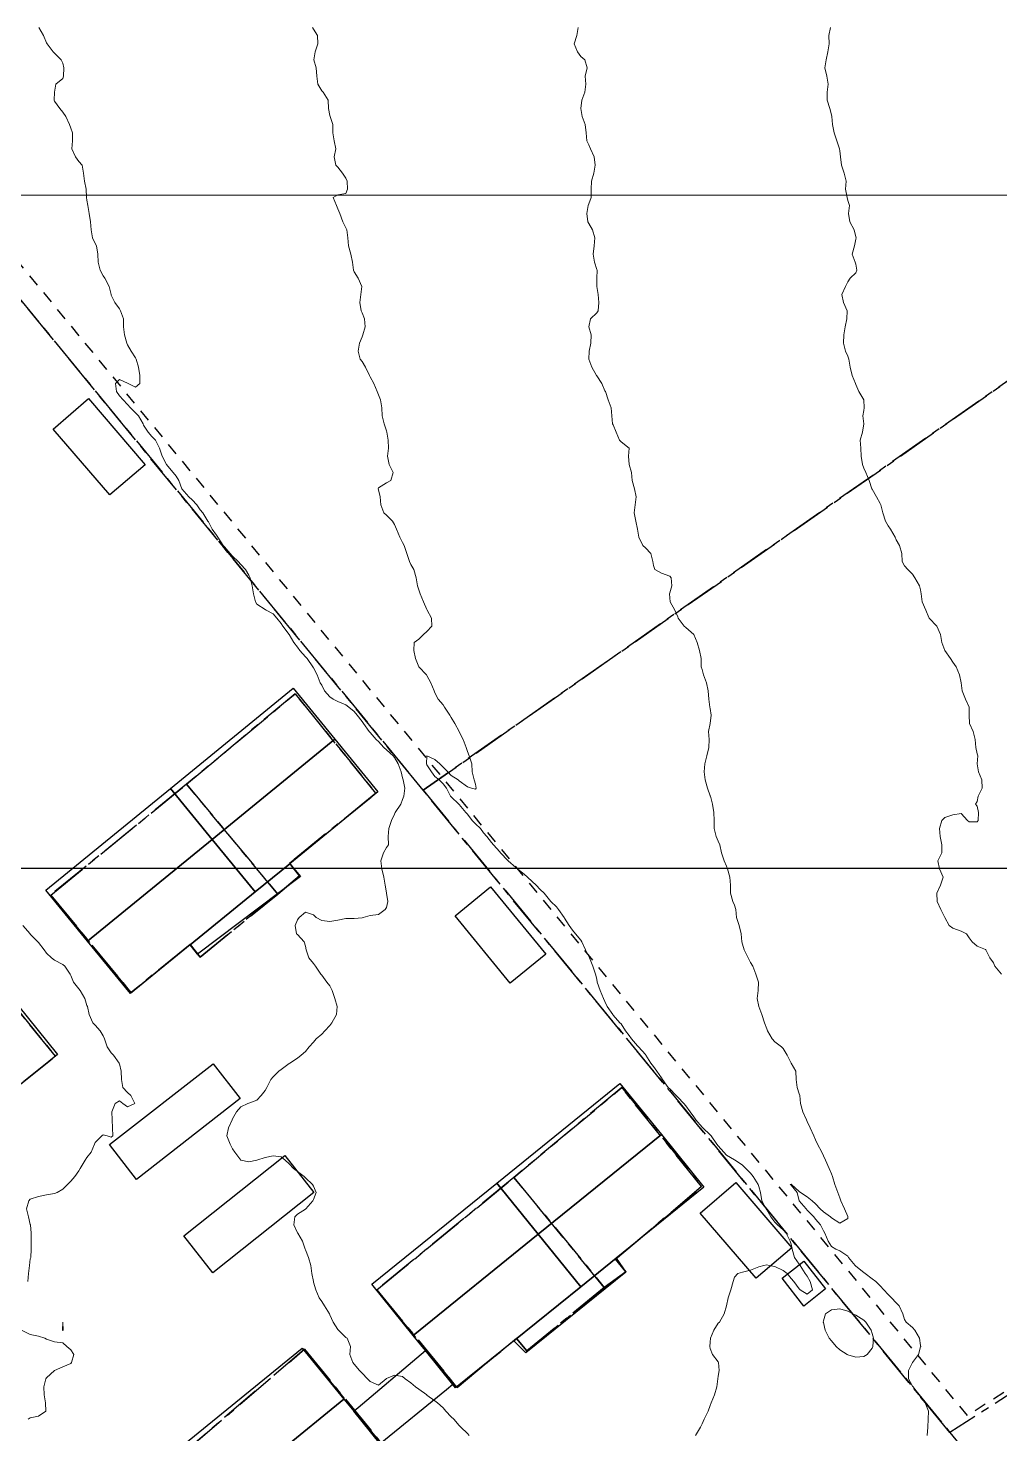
# Model space of a CAD drawing. Header units: centimetres. Extents: x 0 to 642158, y -847 to 649707.
# Drawn here: x 616895.1 to 616955.1, y 620710.8 to 620797.7 of the extents above; entities that cross this region are included whole.
import ezdxf

# ---------------------------------------------------------------- set-up
doc = ezdxf.new("R2010")
doc.units = ezdxf.units.CM
doc.header["$MEASUREMENT"] = 0
doc.linetypes.add('CENTERX2', pattern=[4, 2.5, -0.5, 0.5, -0.5])
doc.linetypes.add('JIS_02_0.7', pattern=[1.35, 0.75, -0.6])
for name, color, linetype, lineweight in [('MEV_grille', 254, 'Continuous', 9), ('WAL_parcellaire agricole', 7, 'JIS_02_0.7', 25), ('WAL_topographie 0.5', 253, 'Continuous', 20)]:
    doc.layers.add(name, color=color, linetype=linetype, lineweight=lineweight)
doc.layers.add('SPW_batiments', color=7, linetype='Continuous')
doc.layers.add('SPW_parcellaire cadastral', color=7, linetype='CENTERX2', lineweight=25, true_color=0xff0542)
picture_1 = doc.add_image_def('image2.png', size_in_pixel=(6614, 11023))

# ---------------------------------------------------------------- blocks, each defined once
blk = doc.blocks.new('*U114')
at = {"layer": 'MEV_grille', "transparency": 33554687}
blk.add_lwpolyline([(-1338.461, 0), (1338.461, 0)], dxfattribs=at)
blk = doc.blocks.new('*U115')
at = {"layer": 'MEV_grille', "color": 0, "linetype": 'ByBlock', "lineweight": -2, "transparency": 16777216}
blk.add_blockref('*U114', (0, -1600), dxfattribs=at)

msp = doc.modelspace()

# ---------------------------------------------------------------- linework, layer by layer
at = {"layer": 'SPW_batiments'}
for points in [[(616902.336, 620770.733), (616900.169, 620768.865), (616896.653, 620772.932), (616898.836, 620774.832), (616902.336, 620770.733)], [(616914.067, 620753.762), (616906.486, 620747.577), (616903.906, 620750.732), (616911.488, 620756.917), (616914.067, 620753.762)], [(616916.721, 620750.517), (616911.278, 620746.076), (616909.14, 620744.333), (616906.486, 620747.577), (616914.067, 620753.762), (616916.721, 620750.517)], [(616906.486, 620747.577), (616898.785, 620741.294), (616896.206, 620744.449), (616903.906, 620750.732), (616906.486, 620747.577)], [(616909.14, 620744.333), (616905.128, 620741.059), (616901.44, 620738.05), (616898.785, 620741.294), (616906.486, 620747.577), (616909.14, 620744.333)], [(616911.939, 620745.284), (616905.573, 620740.483), (616905.128, 620741.059), (616909.14, 620744.333), (616911.278, 620746.076), (616911.939, 620745.284)], [(616927.089, 620740.486), (616924.89, 620738.686), (616921.489, 620742.852), (616923.689, 620744.652), (616927.089, 620740.486)], [(616896.923, 620734.282), (616891.539, 620729.936), (616889.191, 620728.04), (616886.718, 620731.102), (616894.45, 620737.345), (616896.923, 620734.282)], [(616908.208, 620731.567), (616901.808, 620726.566), (616900.141, 620728.716), (616906.54, 620733.716), (616908.208, 620731.567)], [(616934.235, 620729.334), (616926.629, 620723.174), (616924.064, 620726.339), (616931.673, 620732.503), (616934.235, 620729.334)], [(616936.858, 620726.087), (616931.441, 620721.704), (616929.253, 620719.935), (616926.629, 620723.174), (616934.235, 620729.334), (616936.858, 620726.087)], [(616912.774, 620725.767), (616906.525, 620720.801), (616904.725, 620723.083), (616910.974, 620728.051), (616912.774, 620725.767)], [(616926.629, 620723.174), (616918.907, 620716.918), (616916.342, 620720.085), (616924.064, 620726.339), (616926.629, 620723.174)], [(616942.291, 620722.338), (616940.092, 620720.454), (616936.641, 620724.487), (616938.841, 620726.37), (616942.291, 620722.338)], [(616929.253, 620719.935), (616925.128, 620716.6), (616921.526, 620713.685), (616921.354, 620713.897), (616919.661, 620715.987), (616918.907, 620716.918), (616926.629, 620723.174), (616929.253, 620719.935)], [(616932.042, 620720.836), (616925.859, 620715.853), (616925.128, 620716.6), (616929.253, 620719.935), (616931.441, 620721.704), (616932.042, 620720.836)], [(616944.375, 620719.805), (616943.042, 620718.738), (616941.692, 620720.455), (616943.042, 620721.521), (616944.375, 620719.805)], [(616914.621, 620712.979), (616906.744, 620706.566), (616904.168, 620709.723), (616912.042, 620716.134), (616914.621, 620712.979)], [(616921.354, 620713.897), (616920.957, 620713.572), (616916.87, 620710.226), (616915.228, 620712.236), (616919.661, 620715.987), (616921.354, 620713.897)], [(616915.228, 620712.236), (616916.87, 620710.226), (616917.176, 620709.852), (616911.711, 620705.385), (616909.307, 620703.422), (616906.744, 620706.566), (616914.621, 620712.979), (616915.228, 620712.236)]]:
    msp.add_lwpolyline(points, dxfattribs=at)
at = {"layer": 'SPW_parcellaire cadastral'}
for points in [[(617042.312, 620836.61), (616919.509, 620750.616), (616863.751, 620818.593)], [(616952.061, 620710.931), (616919.509, 620750.616), (617042.312, 620836.61), (617069.693, 620775.462), (617061.604, 620771.471), (617016.754, 620749.136), (616963.701, 620718.387), (616952.061, 620710.931)], [(616863.751, 620818.593), (616919.509, 620750.616), (616952.061, 620710.931), (616954.268, 620708.24), (616914.726, 620681.173), (616901.612, 620697.132), (616905.361, 620700.208), (616905.996, 620699.435), (616910.804, 620703.305), (616912.326, 620704.582), (616911.691, 620705.355), (616917.199, 620709.939), (616912.182, 620716.073), (616905.158, 620710.055), (616896.655, 620703.154), (616881.566, 620721.883)], [(616904.904, 620750.989), (616896.513, 620744.14), (616901.47, 620738.118), (616905.115, 620741.082), (616905.746, 620740.306), (616910.534, 620744.201), (616911.883, 620745.326), (616911.252, 620746.102), (616916.602, 620750.426), (616911.611, 620756.58), (616904.904, 620750.989)], [(616904.904, 620750.989), (616911.611, 620756.58), (616916.602, 620750.426), (616911.252, 620746.102), (616911.883, 620745.326), (616910.534, 620744.201), (616904.904, 620750.989)], [(616904.904, 620750.989), (616910.534, 620744.201), (616905.746, 620740.306), (616905.115, 620741.082), (616901.47, 620738.118), (616896.513, 620744.14), (616904.904, 620750.989)], [(616890.522, 620727.88), (616884.892, 620734.668), (616891.822, 620740.289), (616896.799, 620734.181), (616891.539, 620729.934), (616892.094, 620729.159), (616890.522, 620727.88)], [(616891.539, 620729.934), (616896.799, 620734.181), (616891.822, 620740.289)], [(616925.125, 620726.689), (616916.663, 620719.739), (616921.613, 620713.712), (616925.288, 620716.745), (616925.919, 620715.969), (616930.71, 620719.889), (616932.035, 620720.864), (616931.404, 620721.64), (616936.721, 620726.12), (616931.784, 620732.243), (616925.125, 620726.689)], [(616925.125, 620726.689), (616931.784, 620732.243), (616936.721, 620726.12), (616931.404, 620721.64), (616932.035, 620720.864), (616930.71, 620719.889), (616925.125, 620726.689)], [(616925.125, 620726.689), (616930.71, 620719.889), (616925.919, 620715.969), (616925.288, 620716.745), (616921.613, 620713.712), (616916.663, 620719.739), (616925.125, 620726.689)], [(616905.158, 620710.055), (616912.182, 620716.073), (616917.199, 620709.939), (616911.691, 620705.355), (616912.326, 620704.582), (616910.804, 620703.305), (616905.158, 620710.055)]]:
    msp.add_lwpolyline(points, dxfattribs=at)
at = {"layer": 'WAL_parcellaire agricole'}
msp.add_lwpolyline([(617054.586, 620821.986), (617070.287, 620792.592), (617077.05, 620779.985), (617025.22, 620755.479), (616985.057, 620732.141), (616953.143, 620711.971), (616858.38, 620827.209)], dxfattribs=at)
at = {"layer": 'WAL_topographie 0.5'}
for points in [[(616895.779, 620797.75), (616896.056, 620797.25), (616896.25, 620796.813), (616896.288, 620796.75), (616896.655, 620796.25), (616896.75, 620796.155), (616897.155, 620795.75), (616897.25, 620795.55), (616897.329, 620795.25), (616897.292, 620794.75), (616897.25, 620794.607), (616896.833, 620794.25), (616896.75, 620793.75), (616896.75, 620793.749), (616896.728, 620793.25), (616896.75, 620793.208), (616897.073, 620792.75), (616897.25, 620792.519), (616897.434, 620792.25), (616897.664, 620791.75), (616897.75, 620791.523), (616897.847, 620791.25), (616897.864, 620790.75), (616897.807, 620790.25), (616898.033, 620789.75), (616898.25, 620789.479), (616898.446, 620789.25), (616898.528, 620788.75), (616898.607, 620788.25), (616898.697, 620787.75), (616898.729, 620787.25), (616898.75, 620787.083), (616898.794, 620786.75), (616898.884, 620786.25), (616898.975, 620785.75), (616899.006, 620785.25), (616899.088, 620784.75), (616899.25, 620784.406), (616899.336, 620784.25), (616899.421, 620783.75), (616899.45, 620783.25), (616899.555, 620782.75), (616899.75, 620782.402), (616899.845, 620782.25), (616900.112, 620781.75), (616900.239, 620781.25), (616900.25, 620781.217), (616900.462, 620780.75), (616900.75, 620780.37), (616900.831, 620780.25), (616901.007, 620779.75), (616901.013, 620779.25), (616901.072, 620778.75), (616901.203, 620778.25), (616901.25, 620778.145), (616901.484, 620777.75), (616901.75, 620777.345), (616901.794, 620777.25), (616901.928, 620776.75), (616902.015, 620776.25), (616902.012, 620775.75), (616901.75, 620775.53), (616901.292, 620775.75), (616901.25, 620775.763), (616900.75, 620776.004), (616900.504, 620775.75), (616900.582, 620775.25), (616900.75, 620774.996), (616900.983, 620774.75), (616901.25, 620774.445), (616901.449, 620774.25), (616901.75, 620773.93), (616901.929, 620773.75), (616902.215, 620773.25), (616902.25, 620773.184), (616902.527, 620772.75), (616902.75, 620772.478), (616902.993, 620772.25), (616903.237, 620771.75), (616903.25, 620771.7), (616903.403, 620771.25), (616903.664, 620770.75), (616903.75, 620770.644), (616904.073, 620770.25), (616904.25, 620770.022), (616904.415, 620769.75), (616904.615, 620769.25), (616904.75, 620769.075), (616905.041, 620768.75), (616905.25, 620768.568), (616905.541, 620768.25), (616905.75, 620767.954), (616905.901, 620767.75), (616906.218, 620767.25), (616906.25, 620767.201), (616906.484, 620766.75), (616906.75, 620766.369), (616906.828, 620766.25), (616907.162, 620765.75), (616907.25, 620765.65), (616907.589, 620765.25), (616907.75, 620765.081), (616908.081, 620764.75), (616908.25, 620764.56), (616908.533, 620764.25), (616908.75, 620763.912), (616908.827, 620763.75), (616908.945, 620763.25), (616909.033, 620762.75), (616909.171, 620762.25), (616909.25, 620762.121), (616909.75, 620761.785), (616909.828, 620761.75), (616910.25, 620761.509), (616910.477, 620761.25), (616910.75, 620760.913), (616910.847, 620760.75), (616911.239, 620760.25), (616911.25, 620760.234), (616911.523, 620759.75), (616911.75, 620759.466), (616911.898, 620759.25), (616912.25, 620758.869), (616912.354, 620758.75), (616912.712, 620758.25), (616912.75, 620758.183), (616912.97, 620757.75), (616913.164, 620757.25), (616913.25, 620757.102), (616913.432, 620756.75), (616913.75, 620756.39), (616913.969, 620756.25), (616914.25, 620756.105), (616914.75, 620755.902), (616914.92, 620755.75), (616915.25, 620755.487), (616915.447, 620755.25), (616915.75, 620754.862), (616915.826, 620754.75), (616916.175, 620754.25), (616916.25, 620754.178), (616916.614, 620753.75), (616916.75, 620753.626), (616917.088, 620753.25), (616917.25, 620753.103), (616917.656, 620752.75), (616917.75, 620752.631), (616917.966, 620752.25), (616918.155, 620751.75), (616918.25, 620751.386), (616918.288, 620751.25), (616918.381, 620750.75), (616918.333, 620750.25), (616918.25, 620750.036), (616918.134, 620749.75), (616917.795, 620749.25), (616917.75, 620749.139), (616917.556, 620748.75), (616917.404, 620748.25), (616917.364, 620747.75), (616917.375, 620747.25), (616917.25, 620747.083), (616917.078, 620746.75), (616916.901, 620746.25), (616916.973, 620745.75), (616917.098, 620745.25), (616917.181, 620744.75), (616917.25, 620744.283), (616917.256, 620744.25), (616917.329, 620743.75), (616917.25, 620743.365), (616917.175, 620743.25), (616916.75, 620742.946), (616916.25, 620742.885), (616915.813, 620742.75), (616915.75, 620742.736), (616915.25, 620742.684), (616914.75, 620742.691), (616914.25, 620742.591), (616913.75, 620742.504), (616913.25, 620742.573), (616912.917, 620742.75), (616912.75, 620742.917), (616912.25, 620743.073), (616911.865, 620742.75), (616911.75, 620742.607), (616911.611, 620742.25), (616911.694, 620741.75), (616911.75, 620741.705), (616912.168, 620741.25), (616912.25, 620740.987), (616912.294, 620740.75), (616912.465, 620740.25), (616912.75, 620739.911), (616912.864, 620739.75), (616913.2, 620739.25), (616913.25, 620739.183), (616913.575, 620738.75), (616913.75, 620738.531), (616913.898, 620738.25), (616914.064, 620737.75), (616914.198, 620737.25), (616914.161, 620736.75), (616913.886, 620736.25), (616913.75, 620736.086), (616913.447, 620735.75), (616913.25, 620735.545), (616912.919, 620735.25), (616912.75, 620735.052), (616912.481, 620734.75), (616912.25, 620734.472), (616911.991, 620734.25), (616911.75, 620734.067), (616911.289, 620733.75), (616911.25, 620733.723), (616910.75, 620733.358), (616910.593, 620733.25), (616910.25, 620732.912), (616910.117, 620732.75), (616909.871, 620732.25), (616909.75, 620732.07), (616909.515, 620731.75), (616909.25, 620731.453), (616908.75, 620731.271), (616908.679, 620731.25), (616908.25, 620731.043), (616907.996, 620730.75), (616907.75, 620730.316), (616907.715, 620730.25), (616907.494, 620729.75), (616907.39, 620729.25), (616907.604, 620728.75), (616907.75, 620728.458), (616907.882, 620728.25), (616908.25, 620727.75), (616908.25, 620727.75), (616908.75, 620727.655), (616909.25, 620727.75), (616909.25, 620727.75), (616909.75, 620727.924), (616910.25, 620728.014), (616910.75, 620727.96), (616911, 620727.75), (616911.25, 620727.522), (616911.516, 620727.25), (616911.75, 620727.057), (616912.167, 620726.75), (616912.25, 620726.655), (616912.679, 620726.25), (616912.75, 620726.15), (616912.919, 620725.75), (616912.75, 620725.315), (616912.712, 620725.25), (616912.262, 620724.75), (616912.25, 620724.736), (616911.75, 620724.42), (616911.587, 620724.25), (616911.529, 620723.75), (616911.75, 620723.271), (616911.769, 620723.25), (616912.072, 620722.75), (616912.229, 620722.25), (616912.25, 620722.207), (616912.436, 620721.75), (616912.577, 620721.25), (616912.634, 620720.75), (616912.74, 620720.25), (616912.75, 620720.215), (616912.892, 620719.75), (616913.087, 620719.25), (616913.25, 620719.014), (616913.419, 620718.75), (616913.728, 620718.25), (616913.75, 620718.202), (616913.949, 620717.75), (616914.25, 620717.295), (616914.291, 620717.25), (616914.75, 620716.806), (616914.819, 620716.75), (616915.029, 620716.25), (616914.988, 620715.75), (616915.167, 620715.25), (616915.25, 620715.146), (616915.589, 620714.75), (616915.75, 620714.583), (616916.077, 620714.25), (616916.25, 620714.071), (616916.75, 620713.854), (616917.237, 620714.25), (616917.25, 620714.257), (616917.75, 620714.471), (616918.25, 620714.379), (616918.406, 620714.25), (616918.75, 620713.988), (616919.038, 620713.75), (616919.25, 620713.601), (616919.741, 620713.25), (616919.75, 620713.243), (616920.25, 620712.884), (616920.403, 620712.75), (616920.75, 620712.444), (616920.917, 620712.25), (616921.25, 620711.903), (616921.409, 620711.75), (616921.75, 620711.353), (616921.848, 620711.25), (616922.25, 620710.871), (616922.371, 620710.75)], [(616912.685, 620797.75), (616912.75, 620797.65), (616912.981, 620797.25), (616913.009, 620796.75), (616912.854, 620796.25), (616912.772, 620795.75), (616912.912, 620795.25), (616912.95, 620794.75), (616913.008, 620794.25), (616913.25, 620793.829), (616913.338, 620793.75), (616913.647, 620793.25), (616913.667, 620792.75), (616913.75, 620792.321), (616913.766, 620792.25), (616913.939, 620791.75), (616913.944, 620791.25), (616914.031, 620790.75), (616914.125, 620790.25), (616914.028, 620789.75), (616914.125, 620789.25), (616914.25, 620789.125), (616914.531, 620788.75), (616914.75, 620788.432), (616914.819, 620788.25), (616914.846, 620787.75), (616914.75, 620787.5), (616914.25, 620787.404), (616913.964, 620787.25), (616914.162, 620786.75), (616914.25, 620786.536), (616914.368, 620786.25), (616914.555, 620785.75), (616914.75, 620785.361), (616914.794, 620785.25), (616914.869, 620784.75), (616914.908, 620784.25), (616915.046, 620783.75), (616915.158, 620783.25), (616915.214, 620782.75), (616915.25, 620782.65), (616915.5, 620782.25), (616915.725, 620781.75), (616915.661, 620781.25), (616915.609, 620780.75), (616915.698, 620780.25), (616915.75, 620780.125), (616915.891, 620779.75), (616915.94, 620779.25), (616915.796, 620778.75), (616915.75, 620778.639), (616915.591, 620778.25), (616915.511, 620777.75), (616915.636, 620777.25), (616915.75, 620777.118), (616915.95, 620776.75), (616916.2, 620776.25), (616916.25, 620776.163), (616916.466, 620775.75), (616916.676, 620775.25), (616916.75, 620775.058), (616916.875, 620774.75), (616916.969, 620774.25), (616916.981, 620773.75), (616917.114, 620773.25), (616917.25, 620772.822), (616917.266, 620772.75), (616917.361, 620772.25), (616917.38, 620771.75), (616917.317, 620771.25), (616917.423, 620770.75), (616917.675, 620770.25), (616917.528, 620769.75), (616917.25, 620769.611), (616916.75, 620769.296), (616916.732, 620769.25), (616916.75, 620769.179), (616916.861, 620768.75), (616916.912, 620768.25), (616917.091, 620767.75), (616917.25, 620767.615), (616917.615, 620767.25), (616917.75, 620767.044), (616917.869, 620766.75), (616918.072, 620766.25), (616918.25, 620765.93), (616918.352, 620765.75), (616918.52, 620765.25), (616918.667, 620764.75), (616918.75, 620764.571), (616918.937, 620764.25), (616919.083, 620763.75), (616919.165, 620763.25), (616919.25, 620763), (616919.324, 620762.75), (616919.536, 620762.25), (616919.75, 620761.794), (616919.772, 620761.75), (616920.036, 620761.25), (616920.06, 620760.75), (616919.75, 620760.425), (616919.544, 620760.25), (616919.25, 620759.956), (616918.959, 620759.75), (616918.938, 620759.25), (616919.052, 620758.75), (616919.25, 620758.25), (616919.25, 620758.25), (616919.722, 620757.75), (616919.75, 620757.708), (616919.994, 620757.25), (616920.192, 620756.75), (616920.25, 620756.641), (616920.455, 620756.25), (616920.75, 620755.889), (616920.841, 620755.75), (616921.173, 620755.25), (616921.25, 620755.102), (616921.466, 620754.75), (616921.737, 620754.25), (616921.75, 620754.228), (616921.984, 620753.75), (616922.173, 620753.25), (616922.25, 620753), (616922.365, 620752.75), (616922.523, 620752.25), (616922.546, 620751.75), (616922.673, 620751.25), (616922.75, 620751), (616922.79, 620750.75), (616922.75, 620750.679), (616922.5, 620750.75), (616922.25, 620750.827), (616921.75, 620751.2), (616921.676, 620751.25), (616921.25, 620751.534), (616921.05, 620751.75), (616920.75, 620752.045), (616920.545, 620752.25), (616920.25, 620752.521), (616919.75, 620752.75), (616919.723, 620752.25), (616919.75, 620752.19), (616920.024, 620751.75), (616920.25, 620751.46), (616920.509, 620751.25), (616920.75, 620751.014), (616920.969, 620750.75), (616921.216, 620750.25), (616921.25, 620750.209), (616921.724, 620749.75), (616921.75, 620749.727), (616922.162, 620749.25), (616922.25, 620749.147), (616922.554, 620748.75), (616922.75, 620748.544), (616923.06, 620748.25), (616923.25, 620747.98), (616923.447, 620747.75), (616923.75, 620747.382), (616923.858, 620747.25), (616924.25, 620746.801), (616924.295, 620746.75), (616924.75, 620746.272), (616924.771, 620746.25), (616925.25, 620745.842), (616925.353, 620745.75), (616925.75, 620745.425), (616925.955, 620745.25), (616926.25, 620744.981), (616926.503, 620744.75), (616926.75, 620744.487), (616926.986, 620744.25), (616927.25, 620743.939), (616927.409, 620743.75), (616927.75, 620743.415), (616927.883, 620743.25), (616928.232, 620742.75), (616928.25, 620742.718), (616928.535, 620742.25), (616928.75, 620741.971), (616928.933, 620741.75), (616929.25, 620741.344), (616929.319, 620741.25), (616929.552, 620740.75), (616929.75, 620740.343), (616929.794, 620740.25), (616930.003, 620739.75), (616930.165, 620739.25), (616930.25, 620738.945), (616930.278, 620738.75), (616930.444, 620738.25), (616930.656, 620737.75), (616930.75, 620737.565), (616930.889, 620737.25), (616931.229, 620736.75), (616931.25, 620736.721), (616931.672, 620736.25), (616931.75, 620736.174), (616932.018, 620735.75), (616932.25, 620735.457), (616932.392, 620735.25), (616932.75, 620734.824), (616932.813, 620734.75), (616933.25, 620734.277), (616933.268, 620734.25), (616933.591, 620733.75), (616933.75, 620733.537), (616933.945, 620733.25), (616934.25, 620732.846), (616934.313, 620732.75), (616934.655, 620732.25), (616934.75, 620732.158), (616935.15, 620731.75), (616935.25, 620731.653), (616935.632, 620731.25), (616935.75, 620731.114), (616936.016, 620730.75), (616936.25, 620730.425), (616936.37, 620730.25), (616936.75, 620729.799), (616936.805, 620729.75), (616937.25, 620729.328), (616937.317, 620729.25), (616937.668, 620728.75), (616937.75, 620728.644), (616938.088, 620728.25), (616938.25, 620728.064), (616938.75, 620727.776), (616938.789, 620727.75), (616939.25, 620727.444), (616939.456, 620727.25), (616939.75, 620726.947), (616939.897, 620726.75), (616940.214, 620726.25), (616940.25, 620726.135), (616940.349, 620725.75), (616940.451, 620725.25), (616940.714, 620724.75), (616940.75, 620724.693), (616940.99, 620724.25), (616941.25, 620723.927), (616941.413, 620723.75), (616941.75, 620723.457), (616941.936, 620723.25), (616942.199, 620722.75), (616942.25, 620722.554), (616942.306, 620722.25), (616942.465, 620721.75), (616942.75, 620721.331), (616942.803, 620721.25), (616943.123, 620720.75), (616943.25, 620720.591), (616943.417, 620720.25), (616943.564, 620719.75), (616943.25, 620719.469), (616942.818, 620719.75), (616942.75, 620719.814), (616942.417, 620720.25), (616942.25, 620720.448), (616942, 620720.75), (616941.75, 620720.936), (616941.25, 620721.181), (616940.9, 620721.25), (616940.75, 620721.294), (616940.573, 620721.25), (616940.25, 620721.173), (616939.75, 620720.95), (616939.25, 620720.833), (616938.964, 620720.75), (616938.75, 620720.519), (616938.665, 620720.25), (616938.519, 620719.75), (616938.36, 620719.25), (616938.25, 620718.75), (616938.25, 620718.75), (616938.104, 620718.25), (616937.818, 620717.75), (616937.75, 620717.682), (616937.486, 620717.25), (616937.278, 620716.75), (616937.25, 620716.5), (616937.22, 620716.25), (616937.25, 620716.125), (616937.4, 620715.75), (616937.75, 620715.283), (616937.762, 620715.25), (616937.801, 620714.75), (616937.75, 620714.417), (616937.719, 620714.25), (616937.664, 620713.75), (616937.507, 620713.25), (616937.316, 620712.75), (616937.25, 620712.603), (616937.122, 620712.25), (616936.872, 620711.75), (616936.75, 620711.456), (616936.65, 620711.25), (616936.353, 620710.75)], [(616929.089, 620797.75), (616929.012, 620797.25), (616928.85, 620796.75), (616929.044, 620796.25), (616929.25, 620795.959), (616929.5, 620795.75), (616929.65, 620795.25), (616929.536, 620794.75), (616929.566, 620794.25), (616929.513, 620793.75), (616929.318, 620793.25), (616929.268, 620792.75), (616929.35, 620792.25), (616929.519, 620791.75), (616929.59, 620791.25), (616929.639, 620790.75), (616929.75, 620790.5), (616929.861, 620790.25), (616930.083, 620789.75), (616930.139, 620789.25), (616930.054, 620788.75), (616929.917, 620788.25), (616929.908, 620787.75), (616929.893, 620787.25), (616929.75, 620786.85), (616929.722, 620786.75), (616929.63, 620786.25), (616929.7, 620785.75), (616929.75, 620785.643), (616929.979, 620785.25), (616930.121, 620784.75), (616930.08, 620784.25), (616930.031, 620783.75), (616930.107, 620783.25), (616930.25, 620782.806), (616930.266, 620782.75), (616930.25, 620782.25), (616930.25, 620781.75), (616930.333, 620781.25), (616930.375, 620780.75), (616930.322, 620780.25), (616930.25, 620780.114), (616929.85, 620779.75), (616929.75, 620779.25), (616929.893, 620778.75), (616929.867, 620778.25), (616929.765, 620777.75), (616929.75, 620777.25), (616929.942, 620776.75), (616930.233, 620776.25), (616930.25, 620776.222), (616930.565, 620775.75), (616930.75, 620775.296), (616930.773, 620775.25), (616930.94, 620774.75), (616931.131, 620774.25), (616931.179, 620773.75), (616931.224, 620773.25), (616931.25, 620773.194), (616931.432, 620772.75), (616931.65, 620772.25), (616931.75, 620772.156), (616932.25, 620771.75), (616932.25, 620771.75), (616932.25, 620771.75), (616932.198, 620771.25), (616932.25, 620770.75), (616932.25, 620770.75), (616932.393, 620770.25), (616932.44, 620769.75), (616932.568, 620769.25), (616932.678, 620768.75), (616932.607, 620768.25), (616932.563, 620767.75), (616932.657, 620767.25), (616932.75, 620766.75), (616932.75, 620766.75), (616932.837, 620766.25), (616933.098, 620765.75), (616933.25, 620765.591), (616933.591, 620765.25), (616933.715, 620764.75), (616933.75, 620764.5), (616933.821, 620764.25), (616934.25, 620764.028), (616934.75, 620763.85), (616934.836, 620763.75), (616934.888, 620763.25), (616934.75, 620762.806), (616934.728, 620762.75), (616934.75, 620762.5), (616934.778, 620762.25), (616935.071, 620761.75), (616935.25, 620761.333), (616935.281, 620761.25), (616935.65, 620760.75), (616935.75, 620760.667), (616936.25, 620760.25), (616936.25, 620760.25), (616936.45, 620759.75), (616936.6, 620759.25), (616936.687, 620758.75), (616936.687, 620758.25), (616936.75, 620758.083), (616936.83, 620757.75), (616937.024, 620757.25), (616937.118, 620756.75), (616937.177, 620756.25), (616937.238, 620755.75), (616937.25, 620755.666), (616937.312, 620755.25), (616937.25, 620754.75), (616937.25, 620754.75), (616937.137, 620754.25), (616937.188, 620753.75), (616937.167, 620753.25), (616937.039, 620752.75), (616936.913, 620752.25), (616936.88, 620751.75), (616936.945, 620751.25), (616937.08, 620750.75), (616937.25, 620750.275), (616937.26, 620750.25), (616937.399, 620749.75), (616937.469, 620749.25), (616937.49, 620748.75), (616937.5, 620748.25), (616937.625, 620747.75), (616937.75, 620747.464), (616937.842, 620747.25), (616937.959, 620746.75), (616938.113, 620746.25), (616938.25, 620745.932), (616938.329, 620745.75), (616938.461, 620745.25), (616938.514, 620744.75), (616938.5, 620744.25), (616938.646, 620743.75), (616938.75, 620743.522), (616938.831, 620743.25), (616938.884, 620742.75), (616939.039, 620742.25), (616939.162, 620741.75), (616939.206, 620741.25), (616939.25, 620741.096), (616939.36, 620740.75), (616939.592, 620740.25), (616939.75, 620739.977), (616939.878, 620739.75), (616940.079, 620739.25), (616940.232, 620738.75), (616940.205, 620738.25), (616940.155, 620737.75), (616940.25, 620737.25), (616940.25, 620737.25), (616940.441, 620736.75), (616940.607, 620736.25), (616940.75, 620735.865), (616940.8, 620735.75), (616941.083, 620735.25), (616941.25, 620735.058), (616941.65, 620734.75), (616941.75, 620734.65), (616942, 620734.25), (616942.25, 620733.75), (616942.25, 620733.75), (616942.533, 620733.25), (616942.568, 620732.75), (616942.629, 620732.25), (616942.75, 620731.85), (616942.781, 620731.75), (616942.824, 620731.25), (616942.977, 620730.75), (616943.202, 620730.25), (616943.25, 620730.15), (616943.432, 620729.75), (616943.653, 620729.25), (616943.75, 620729.018), (616943.877, 620728.75), (616944.152, 620728.25), (616944.25, 620728.03), (616944.382, 620727.75), (616944.598, 620727.25), (616944.75, 620726.917), (616944.806, 620726.75), (616944.96, 620726.25), (616945.13, 620725.75), (616945.25, 620725.433), (616945.325, 620725.25), (616945.541, 620724.75), (616945.75, 620724.271), (616945.757, 620724.25), (616945.75, 620724.15), (616945.25, 620723.865), (616944.75, 620724.199), (616944.689, 620724.25), (616944.25, 620724.553), (616944.05, 620724.75), (616943.75, 620725.059), (616943.556, 620725.25), (616943.25, 620725.486), (616942.839, 620725.75), (616942.75, 620725.825), (616942.275, 620726.25), (616942.25, 620726.275), (616942.19, 620726.25), (616942.25, 620726.203), (616942.622, 620725.75), (616942.75, 620725.25), (616942.75, 620725.25), (616943.18, 620724.75), (616943.25, 620724.665), (616943.654, 620724.25), (616943.75, 620724.116), (616944.056, 620723.75), (616944.25, 620723.384), (616944.335, 620723.25), (616944.536, 620722.75), (616944.75, 620722.423), (616945.007, 620722.25), (616945.25, 620722.158), (616945.75, 620721.813), (616945.792, 620721.75), (616946.214, 620721.25), (616946.25, 620721.215), (616946.75, 620720.805), (616946.828, 620720.75), (616947.25, 620720.43), (616947.475, 620720.25), (616947.75, 620719.991), (616947.977, 620719.75), (616948.25, 620719.463), (616948.45, 620719.25), (616948.75, 620718.931), (616948.925, 620718.75), (616949.142, 620718.25), (616949.25, 620717.919), (616949.354, 620717.75), (616949.75, 620717.417), (616949.885, 620717.25), (616950.172, 620716.75), (616950.25, 620716.297), (616950.256, 620716.25), (616950.25, 620716.219), (616950.124, 620715.75), (616949.75, 620715.261), (616949.741, 620715.25), (616949.512, 620714.75), (616949.495, 620714.25), (616949.75, 620713.793), (616949.782, 620713.75), (616950.164, 620713.25), (616950.25, 620713.096), (616950.531, 620712.75), (616950.732, 620712.25), (616950.71, 620711.75), (616950.7, 620711.25), (616950.654, 620710.75)], [(616944.679, 620797.75), (616944.583, 620797.25), (616944.598, 620796.75), (616944.528, 620796.25), (616944.417, 620795.75), (616944.333, 620795.25), (616944.454, 620794.75), (616944.542, 620794.25), (616944.472, 620793.75), (616944.469, 620793.25), (616944.636, 620792.75), (616944.75, 620792.35), (616944.775, 620792.25), (616944.81, 620791.75), (616944.909, 620791.25), (616945.071, 620790.75), (616945.236, 620790.25), (616945.25, 620790.125), (616945.3, 620789.75), (616945.359, 620789.25), (616945.525, 620788.75), (616945.643, 620788.25), (616945.607, 620787.75), (616945.704, 620787.25), (616945.75, 620787.05), (616945.865, 620786.75), (616945.803, 620786.25), (616945.881, 620785.75), (616946.139, 620785.25), (616946.25, 620784.822), (616946.265, 620784.75), (616946.25, 620784.667), (616946.176, 620784.25), (616946.03, 620783.75), (616946.212, 620783.25), (616946.25, 620783.125), (616946.304, 620782.75), (616946.25, 620782.6), (616945.9, 620782.25), (616945.75, 620782.036), (616945.617, 620781.75), (616945.383, 620781.25), (616945.488, 620780.75), (616945.704, 620780.25), (616945.69, 620779.75), (616945.583, 620779.25), (616945.513, 620778.75), (616945.494, 620778.25), (616945.618, 620777.75), (616945.75, 620777.438), (616945.825, 620777.25), (616945.9, 620776.75), (616946.028, 620776.25), (616946.219, 620775.75), (616946.25, 620775.679), (616946.432, 620775.25), (616946.75, 620774.75), (616946.75, 620774.75), (616946.762, 620774.25), (616946.75, 620774.083), (616946.673, 620773.75), (616946.75, 620773.25), (616946.75, 620773.25), (616946.75, 620773.25), (616946.667, 620772.75), (616946.523, 620772.25), (616946.55, 620771.75), (616946.587, 620771.25), (616946.659, 620770.75), (616946.75, 620770.515), (616946.868, 620770.25), (616947.079, 620769.75), (616947.236, 620769.25), (616947.25, 620769.219), (616947.518, 620768.75), (616947.75, 620768.344), (616947.798, 620768.25), (616947.912, 620767.75), (616948.073, 620767.25), (616948.25, 620766.945), (616948.38, 620766.75), (616948.683, 620766.25), (616948.75, 620766.096), (616948.938, 620765.75), (616949.09, 620765.25), (616949.12, 620764.75), (616949.25, 620764.481), (616949.464, 620764.25), (616949.75, 620763.964), (616949.887, 620763.75), (616950.191, 620763.25), (616950.25, 620763), (616950.285, 620762.75), (616950.35, 620762.25), (616950.568, 620761.75), (616950.75, 620761.289), (616950.773, 620761.25), (616951.25, 620760.75), (616951.25, 620760.75), (616951.484, 620760.25), (616951.569, 620759.75), (616951.75, 620759.25), (616951.75, 620759.25), (616952.094, 620758.75), (616952.25, 620758.523), (616952.45, 620758.25), (616952.655, 620757.75), (616952.75, 620757.25), (616952.75, 620757.25), (616952.826, 620756.75), (616953.03, 620756.25), (616953.25, 620755.75), (616953.25, 620755.75), (616953.25, 620755.25), (616953.273, 620754.75), (616953.5, 620754.25), (616953.617, 620753.75), (616953.667, 620753.25), (616953.75, 620752.875), (616953.775, 620752.75), (616953.75, 620752.25), (616953.833, 620751.75), (616954.023, 620751.25), (616954.058, 620750.75), (616953.809, 620750.25), (616953.75, 620749.917), (616953.65, 620749.75), (616953.75, 620749.625), (616953.818, 620749.25), (616953.798, 620748.75), (616953.75, 620748.667), (616953.25, 620748.673), (616953.139, 620748.75), (616952.75, 620749.188), (616952.25, 620749.1), (616951.75, 620748.924), (616951.56, 620748.75), (616951.427, 620748.25), (616951.45, 620747.75), (616951.562, 620747.25), (616951.562, 620746.75), (616951.306, 620746.25), (616951.417, 620745.75), (616951.639, 620745.25), (616951.478, 620744.75), (616951.25, 620744.25), (616951.279, 620743.75), (616951.5, 620743.25), (616951.75, 620742.75), (616951.75, 620742.75), (616952.023, 620742.25), (616952.25, 620742.094), (616952.75, 620741.917), (616953.083, 620741.75), (616953.25, 620741.5), (616953.438, 620741.25), (616953.75, 620740.972), (616954.25, 620740.778), (616954.276, 620740.75), (616954.519, 620740.25), (616954.75, 620739.95), (616954.845, 620739.75), (616955.25, 620739.25)], [(616894.792, 620742.25), (616895.232, 620741.75), (616895.25, 620741.731), (616895.713, 620741.25), (616895.75, 620741.199), (616896.111, 620740.75), (616896.25, 620740.557), (616896.562, 620740.25), (616896.75, 620740.119), (616897.25, 620739.846), (616897.387, 620739.75), (616897.715, 620739.25), (616897.75, 620739.177), (616897.91, 620738.75), (616898.25, 620738.343), (616898.327, 620738.25), (616898.618, 620737.75), (616898.75, 620737.315), (616898.773, 620737.25), (616898.881, 620736.75), (616899.107, 620736.25), (616899.25, 620736.103), (616899.566, 620735.75), (616899.75, 620735.446), (616899.831, 620735.25), (616899.996, 620734.75), (616900.25, 620734.396), (616900.384, 620734.25), (616900.735, 620733.75), (616900.75, 620733.7), (616900.855, 620733.25), (616900.884, 620732.75), (616900.964, 620732.25), (616901.25, 620731.942), (616901.464, 620731.75), (616901.704, 620731.25), (616901.25, 620731.05), (616900.956, 620731.25), (616900.75, 620731.417), (616900.5, 620731.25), (616900.286, 620730.75), (616900.306, 620730.25), (616900.322, 620729.75), (616900.338, 620729.25), (616900.25, 620729.178), (616900, 620729.25), (616899.75, 620729.322), (616899.671, 620729.25), (616899.25, 620728.85), (616899.214, 620728.75), (616899.01, 620728.25), (616898.75, 620727.921), (616898.643, 620727.75), (616898.329, 620727.25), (616898.25, 620727.095), (616898.006, 620726.75), (616897.75, 620726.458), (616897.553, 620726.25), (616897.25, 620725.969), (616896.904, 620725.75), (616896.75, 620725.692), (616896.25, 620725.608), (616895.75, 620725.509), (616895.25, 620725.338), (616895.157, 620725.25), (616895.007, 620724.75), (616895.135, 620724.25), (616895.25, 620723.786), (616895.259, 620723.75), (616895.299, 620723.25), (616895.308, 620722.75), (616895.294, 620722.25), (616895.273, 620721.75), (616895.25, 620721.662), (616895.193, 620721.25), (616895.136, 620720.75), (616895.101, 620720.25)], [(616946.941, 620715.75), (616946.75, 620715.615), (616946.25, 620715.575), (616945.75, 620715.725), (616945.71, 620715.75), (616945.25, 620716.039), (616945.039, 620716.25), (616944.75, 620716.59), (616944.611, 620716.75), (616944.363, 620717.25), (616944.25, 620717.718), (616944.24, 620717.75), (616944.25, 620717.824), (616944.369, 620718.25), (616944.75, 620718.509), (616945.25, 620718.559), (616945.75, 620718.43), (616946.058, 620718.25), (616946.25, 620718.168), (616946.75, 620717.872), (616946.87, 620717.75), (616947.197, 620717.25), (616947.25, 620717.051), (616947.334, 620716.75), (616947.292, 620716.25), (616947.25, 620716.146), (616946.941, 620715.75)], [(616894.75, 620717.235), (616895.25, 620716.982), (616895.75, 620716.875), (616896.15, 620716.75), (616896.25, 620716.701), (616896.75, 620716.53), (616897.25, 620716.469), (616897.5, 620716.25), (616897.75, 620716.044), (616897.935, 620715.75), (616897.8, 620715.25), (616897.75, 620715.191), (616897.25, 620714.975), (616896.75, 620714.75), (616896.75, 620714.75), (616896.25, 620714.313), (616896.208, 620714.25), (616896.077, 620713.75), (616896.096, 620713.25), (616896.182, 620712.75), (616896.208, 620712.25), (616895.75, 620711.944), (616895.25, 620711.828), (616895.111, 620711.75)], [(616897.269, 620717.25), (616897.25, 620717.2), (616897.228, 620717.25), (616897.25, 620717.75), (616897.25, 620717.75), (616897.25, 620717.75), (616897.269, 620717.25)]]:
    msp.add_lwpolyline(points, dxfattribs=at)

# ---------------------------------------------------------------- block references
at = {"layer": 'MEV_grille', "transparency": 33554687}
msp.add_blockref('*U115', (616669.481, 622387.381), dxfattribs=at)

# ---------------------------------------------------------------- pictures from other files: only their frames are drawn
image = msp.add_image(picture_1, insert=(616830.845, 620745.783), size_in_units=(429.466, 715.756), dxfattribs=dict(brightness=75))
image.dxf.flags = 7

doc.saveas('drawing.dxf')
